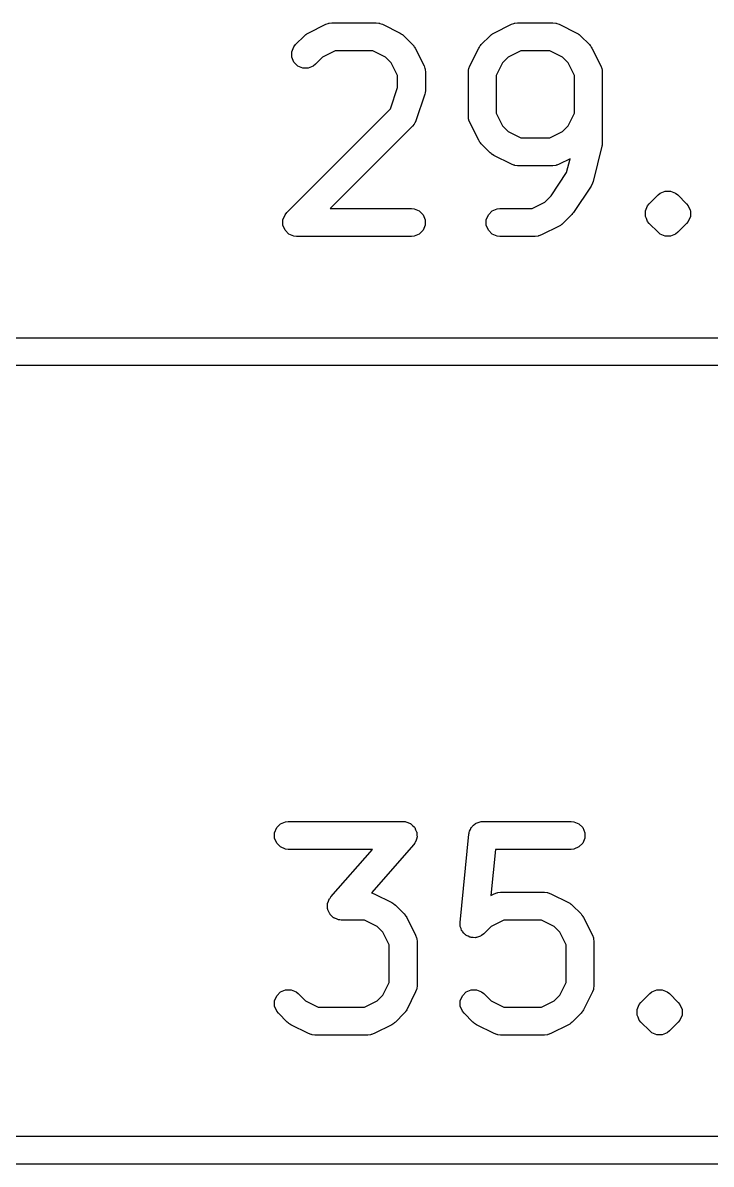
# Model space of a CAD drawing. Header units: inches. Extents: x 5.01 to 6.93, y -5.96 to -2.38.
# Drawn here: x 5.8394 to 5.9854, y -5.9337 to -5.6918 of the extents above; entities that cross this region are included whole.
import ezdxf

# ---------------------------------------------------------------- set-up
doc = ezdxf.new("R2010")
doc.units = ezdxf.units.IN
doc.header["$MEASUREMENT"] = 0
doc.layers.add('F.Silkscreen', color=41, linetype='CONTINUOUS', true_color=0xf2eda1)

msp = doc.modelspace()

# ---------------------------------------------------------------- linework, layer by layer
at = {"layer": 'F.Silkscreen', "linetype": 'CONTINUOUS'}
for p, q in [((5.89989, -5.69397), (5.90364, -5.69209)), ((5.90364, -5.69209), (5.90418, -5.69189)), ((5.90418, -5.69189), (5.90429, -5.69188)), ((5.90429, -5.69188), (5.90439, -5.69184)), ((5.90439, -5.69184), (5.90496, -5.69178)), ((5.90496, -5.69178), (5.91434, -5.69178)), ((5.91434, -5.69178), (5.91491, -5.69184)), ((5.91491, -5.69184), (5.91501, -5.69188)), ((5.91501, -5.69188), (5.91512, -5.69189)), ((5.91512, -5.69189), (5.91566, -5.69209)), ((5.91566, -5.69209), (5.91941, -5.69397)), ((5.93926, -5.69397), (5.94301, -5.69209)), ((5.94301, -5.69209), (5.94355, -5.69189)), ((5.94355, -5.69189), (5.94366, -5.69188)), ((5.94366, -5.69188), (5.94376, -5.69184)), ((5.94376, -5.69184), (5.94433, -5.69178)), ((5.94433, -5.69178), (5.95183, -5.69178)), ((5.95183, -5.69178), (5.95241, -5.69184)), ((5.95241, -5.69184), (5.95251, -5.69188)), ((5.95251, -5.69188), (5.95261, -5.69189)), ((5.95261, -5.69189), (5.95315, -5.69209)), ((5.95315, -5.69209), (5.9569, -5.69397)), ((5.89725, -5.6964), (5.89912, -5.69452)), ((5.89912, -5.69452), (5.89935, -5.69433)), ((5.89935, -5.69433), (5.8994, -5.69428)), ((5.8994, -5.69428), (5.89949, -5.69422)), ((5.89949, -5.69422), (5.89957, -5.69415)), ((5.89957, -5.69415), (5.89964, -5.69412)), ((5.89964, -5.69412), (5.89989, -5.69397)), ((5.91941, -5.69397), (5.91965, -5.69412)), ((5.91965, -5.69412), (5.91973, -5.69415)), ((5.91973, -5.69415), (5.91981, -5.69422)), ((5.91981, -5.69422), (5.9199, -5.69428)), ((5.9199, -5.69428), (5.91995, -5.69433)), ((5.91995, -5.69433), (5.92017, -5.69452)), ((5.92017, -5.69452), (5.92205, -5.6964)), ((5.93662, -5.6964), (5.93849, -5.69452)), ((5.93849, -5.69452), (5.93872, -5.69433)), ((5.93872, -5.69433), (5.93877, -5.69428)), ((5.93877, -5.69428), (5.93886, -5.69422)), ((5.93886, -5.69422), (5.93894, -5.69415)), ((5.93894, -5.69415), (5.93901, -5.69412)), ((5.93901, -5.69412), (5.93926, -5.69397)), ((5.9569, -5.69397), (5.95715, -5.69412)), ((5.95715, -5.69412), (5.95722, -5.69415)), ((5.95722, -5.69415), (5.9573, -5.69422)), ((5.9573, -5.69422), (5.95739, -5.69428)), ((5.95739, -5.69428), (5.95744, -5.69433)), ((5.95744, -5.69433), (5.95767, -5.69452)), ((5.95767, -5.69452), (5.95954, -5.6964)), ((5.89644, -5.69791), (5.89688, -5.69684)), ((5.89688, -5.69684), (5.89725, -5.6964)), ((5.92205, -5.6964), (5.92223, -5.69662)), ((5.92223, -5.69662), (5.92229, -5.69667)), ((5.92229, -5.69667), (5.92235, -5.69676)), ((5.92235, -5.69676), (5.92242, -5.69684)), ((5.92242, -5.69684), (5.92245, -5.69691)), ((5.92245, -5.69691), (5.9226, -5.69716)), ((5.9226, -5.69716), (5.92448, -5.70091)), ((5.93419, -5.70091), (5.93607, -5.69716)), ((5.93607, -5.69716), (5.93622, -5.69691)), ((5.93622, -5.69691), (5.93625, -5.69684)), ((5.93625, -5.69684), (5.93632, -5.69676)), ((5.93632, -5.69676), (5.93638, -5.69667)), ((5.93638, -5.69667), (5.93643, -5.69662)), ((5.93643, -5.69662), (5.93662, -5.6964)), ((5.95954, -5.6964), (5.95973, -5.69662)), ((5.95973, -5.69662), (5.95979, -5.69667)), ((5.95979, -5.69667), (5.95984, -5.69676)), ((5.95984, -5.69676), (5.95991, -5.69684)), ((5.95991, -5.69684), (5.95994, -5.69691)), ((5.95994, -5.69691), (5.9601, -5.69716)), ((5.9601, -5.69716), (5.96197, -5.70091)), ((5.89644, -5.69906), (5.89644, -5.69791)), ((5.89688, -5.70012), (5.89644, -5.69906)), ((5.90296, -5.69904), (5.90143, -5.70057)), ((5.90566, -5.69769), (5.90296, -5.69904)), ((5.91364, -5.69769), (5.90566, -5.69769)), ((5.91634, -5.69904), (5.91364, -5.69769)), ((5.91753, -5.70023), (5.91634, -5.69904)), ((5.94233, -5.69904), (5.94113, -5.70023)), ((5.94503, -5.69769), (5.94233, -5.69904)), ((5.95113, -5.69769), (5.94503, -5.69769)), ((5.95383, -5.69904), (5.95113, -5.69769)), ((5.95503, -5.70023), (5.95383, -5.69904)), ((5.8977, -5.70094), (5.89688, -5.70012)), ((5.89876, -5.70138), (5.8977, -5.70094)), ((5.89991, -5.70138), (5.89876, -5.70138)), ((5.90098, -5.70094), (5.89991, -5.70138)), ((5.90143, -5.70057), (5.90098, -5.70094)), ((5.91888, -5.70293), (5.91753, -5.70023)), ((5.92448, -5.70091), (5.92468, -5.70145)), ((5.92468, -5.70145), (5.92469, -5.70156)), ((5.92469, -5.70156), (5.92473, -5.70166)), ((5.92473, -5.70166), (5.92479, -5.70223)), ((5.92479, -5.70223), (5.92479, -5.70598)), ((5.93388, -5.70223), (5.93394, -5.70166)), ((5.93388, -5.71161), (5.93388, -5.70223)), ((5.93394, -5.70166), (5.93398, -5.70156)), ((5.93398, -5.70156), (5.93399, -5.70145)), ((5.93399, -5.70145), (5.93419, -5.70091)), ((5.94113, -5.70023), (5.93979, -5.70293)), ((5.95638, -5.70293), (5.95503, -5.70023)), ((5.96197, -5.70091), (5.96218, -5.70145)), ((5.96218, -5.70145), (5.96219, -5.70156)), ((5.96219, -5.70156), (5.96223, -5.70166)), ((5.96223, -5.70166), (5.96228, -5.70223)), ((5.96228, -5.70223), (5.96228, -5.71723)), ((5.91888, -5.7055), (5.91888, -5.70293)), ((5.93979, -5.70293), (5.93979, -5.71091)), ((5.95638, -5.71091), (5.95638, -5.70293)), ((5.91738, -5.71001), (5.91888, -5.7055)), ((5.92464, -5.70692), (5.92276, -5.71254)), ((5.9247, -5.70663), (5.92464, -5.70692)), ((5.92473, -5.70656), (5.9247, -5.70663)), ((5.92474, -5.70645), (5.92473, -5.70656)), ((5.92476, -5.70635), (5.92474, -5.70645)), ((5.92479, -5.70598), (5.92476, -5.70627)), ((5.92476, -5.70627), (5.92476, -5.70635)), ((5.89538, -5.73202), (5.91738, -5.71001)), ((5.93394, -5.71218), (5.93388, -5.71161)), ((5.93979, -5.71091), (5.94113, -5.71361)), ((5.95503, -5.71361), (5.95638, -5.71091)), ((5.92205, -5.71369), (5.90459, -5.73115)), ((5.92242, -5.71325), (5.92205, -5.71369)), ((5.92246, -5.71315), (5.92242, -5.71325)), ((5.92253, -5.71307), (5.92246, -5.71315)), ((5.92276, -5.71254), (5.92253, -5.71307)), ((5.93398, -5.71228), (5.93394, -5.71218)), ((5.93399, -5.71239), (5.93398, -5.71228)), ((5.93419, -5.71293), (5.93399, -5.71239)), ((5.93607, -5.71668), (5.93419, -5.71293)), ((5.94113, -5.71361), (5.94233, -5.7148)), ((5.95383, -5.7148), (5.95503, -5.71361)), ((5.93622, -5.71692), (5.93607, -5.71668)), ((5.93625, -5.717), (5.93622, -5.71692)), ((5.94233, -5.7148), (5.94503, -5.71615)), ((5.94503, -5.71615), (5.95113, -5.71615)), ((5.95113, -5.71615), (5.95383, -5.7148)), ((5.93632, -5.71708), (5.93625, -5.717)), ((5.93638, -5.71717), (5.93632, -5.71708)), ((5.93643, -5.71722), (5.93638, -5.71717)), ((5.93662, -5.71744), (5.93643, -5.71722)), ((5.93849, -5.71932), (5.93662, -5.71744)), ((5.93872, -5.7195), (5.93849, -5.71932)), ((5.9622, -5.71795), (5.96032, -5.72545)), ((5.96221, -5.71785), (5.9622, -5.71795)), ((5.96223, -5.71781), (5.96221, -5.71785)), ((5.96225, -5.71759), (5.96223, -5.71781)), ((5.96228, -5.71737), (5.96225, -5.71759)), ((5.96228, -5.71723), (5.96227, -5.71733)), ((5.96227, -5.71733), (5.96228, -5.71737)), ((5.93877, -5.71956), (5.93872, -5.7195)), ((5.93886, -5.71962), (5.93877, -5.71956)), ((5.93894, -5.71969), (5.93886, -5.71962)), ((5.93901, -5.71972), (5.93894, -5.71969)), ((5.93926, -5.71987), (5.93901, -5.71972)), ((5.94301, -5.72175), (5.93926, -5.71987)), ((5.94355, -5.72195), (5.94301, -5.72175)), ((5.95315, -5.72175), (5.95261, -5.72195)), ((5.95544, -5.7206), (5.95315, -5.72175)), ((5.95472, -5.72352), (5.95544, -5.7206)), ((5.94366, -5.72196), (5.94355, -5.72195)), ((5.94376, -5.722), (5.94366, -5.72196)), ((5.94433, -5.72206), (5.94376, -5.722)), ((5.95183, -5.72206), (5.94433, -5.72206)), ((5.95141, -5.72847), (5.95472, -5.72352)), ((5.95241, -5.722), (5.95183, -5.72206)), ((5.95251, -5.72196), (5.95241, -5.722)), ((5.95261, -5.72195), (5.95251, -5.72196)), ((5.95991, -5.72637), (5.95616, -5.73199)), ((5.96008, -5.72605), (5.95991, -5.72637)), ((5.96013, -5.72599), (5.96008, -5.72605)), ((5.96015, -5.72592), (5.96013, -5.72599)), ((5.96018, -5.72586), (5.96015, -5.72592)), ((5.9602, -5.72579), (5.96018, -5.72586)), ((5.96032, -5.72545), (5.9602, -5.72579)), ((5.95008, -5.7298), (5.95141, -5.72847)), ((5.97224, -5.73014), (5.97412, -5.72827)), ((5.97412, -5.72827), (5.97456, -5.7279)), ((5.97456, -5.7279), (5.97528, -5.7276)), ((5.97456, -5.7279), (5.97456, -5.7279)), ((5.97528, -5.7276), (5.97563, -5.72746)), ((5.97563, -5.72746), (5.97678, -5.72746)), ((5.97678, -5.72746), (5.97678, -5.72746)), ((5.97678, -5.72746), (5.97712, -5.7276)), ((5.97712, -5.7276), (5.97784, -5.7279)), ((5.97784, -5.7279), (5.97784, -5.7279)), ((5.97784, -5.7279), (5.97829, -5.72827)), ((5.97829, -5.72827), (5.98017, -5.73014)), ((5.90459, -5.73115), (5.92184, -5.73115)), ((5.92184, -5.73115), (5.92241, -5.73121)), ((5.92241, -5.73121), (5.92348, -5.73165)), ((5.93894, -5.73165), (5.94001, -5.73121)), ((5.94001, -5.73121), (5.94058, -5.73115)), ((5.94058, -5.73115), (5.94738, -5.73115)), ((5.94738, -5.73115), (5.95008, -5.7298)), ((5.97143, -5.73165), (5.97187, -5.73059)), ((5.97187, -5.73059), (5.97224, -5.73014)), ((5.98017, -5.73014), (5.98053, -5.73059)), ((5.98053, -5.73059), (5.98091, -5.73149)), ((5.89457, -5.73353), (5.89501, -5.73246)), ((5.89457, -5.73468), (5.89457, -5.73353)), ((5.89501, -5.73246), (5.89538, -5.73202)), ((5.92348, -5.73165), (5.92429, -5.73246)), ((5.92429, -5.73246), (5.92473, -5.73353)), ((5.92473, -5.73353), (5.92473, -5.73468)), ((5.93769, -5.73353), (5.93813, -5.73246)), ((5.93769, -5.73468), (5.93769, -5.73353)), ((5.93813, -5.73246), (5.93894, -5.73165)), ((5.95579, -5.73244), (5.95392, -5.73432)), ((5.9558, -5.73244), (5.95579, -5.73244)), ((5.95598, -5.73221), (5.9558, -5.73244)), ((5.9558, -5.73244), (5.9558, -5.73244)), ((5.95616, -5.73199), (5.95598, -5.73221)), ((5.95616, -5.73199), (5.95616, -5.73199)), ((5.95616, -5.73199), (5.95616, -5.73199)), ((5.97143, -5.7328), (5.97143, -5.73165)), ((5.97163, -5.73328), (5.97143, -5.7328)), ((5.97187, -5.73387), (5.97163, -5.73328)), ((5.97224, -5.73432), (5.97187, -5.73387)), ((5.98053, -5.73387), (5.98017, -5.73432)), ((5.98097, -5.7328), (5.98053, -5.73387)), ((5.98091, -5.73149), (5.98097, -5.73165)), ((5.98097, -5.73165), (5.98097, -5.7328)), ((5.89501, -5.73574), (5.89457, -5.73468)), ((5.89582, -5.73656), (5.89501, -5.73574)), ((5.92429, -5.73574), (5.92348, -5.73656)), ((5.92473, -5.73468), (5.92429, -5.73574)), ((5.93813, -5.73574), (5.93769, -5.73468)), ((5.93894, -5.73656), (5.93813, -5.73574)), ((5.95315, -5.73487), (5.9494, -5.73674)), ((5.9534, -5.73471), (5.95315, -5.73487)), ((5.95347, -5.73468), (5.9534, -5.73471)), ((5.95355, -5.73462), (5.95347, -5.73468)), ((5.95364, -5.73456), (5.95355, -5.73462)), ((5.95369, -5.7345), (5.95364, -5.73456)), ((5.95392, -5.73432), (5.95369, -5.7345)), ((5.97412, -5.73619), (5.97224, -5.73432)), ((5.97456, -5.73656), (5.97412, -5.73619)), ((5.97829, -5.73619), (5.97784, -5.73656)), ((5.98017, -5.73432), (5.97829, -5.73619)), ((5.89689, -5.737), (5.89582, -5.73656)), ((5.89746, -5.73706), (5.89689, -5.737)), ((5.92184, -5.73706), (5.89746, -5.73706)), ((5.92241, -5.737), (5.92184, -5.73706)), ((5.92348, -5.73656), (5.92241, -5.737)), ((5.94001, -5.737), (5.93894, -5.73656)), ((5.94058, -5.73706), (5.94001, -5.737)), ((5.94808, -5.73706), (5.94058, -5.73706)), ((5.94866, -5.737), (5.94808, -5.73706)), ((5.94876, -5.73696), (5.94866, -5.737)), ((5.94886, -5.73695), (5.94876, -5.73696)), ((5.9494, -5.73674), (5.94886, -5.73695)), ((5.97563, -5.737), (5.97456, -5.73656)), ((5.97678, -5.737), (5.97563, -5.737)), ((5.97563, -5.737), (5.97563, -5.737)), ((5.97784, -5.73656), (5.97678, -5.737)), ((5.97678, -5.737), (5.97678, -5.737)), ((5.51196, -5.75852), (6.65042, -5.75852)), ((6.65042, -5.76443), (5.51196, -5.76443)), ((5.89324, -5.86238), (5.89405, -5.86157)), ((5.89405, -5.86157), (5.89512, -5.86113)), ((5.89512, -5.86113), (5.89569, -5.86107)), ((5.89569, -5.86107), (5.92006, -5.86107)), ((5.92006, -5.86107), (5.92037, -5.8611)), ((5.92037, -5.8611), (5.92045, -5.8611)), ((5.92045, -5.8611), (5.9205, -5.86111)), ((5.9205, -5.86111), (5.92064, -5.86113)), ((5.92064, -5.86113), (5.92108, -5.86131)), ((5.92108, -5.86131), (5.92154, -5.86147)), ((5.92154, -5.86147), (5.92161, -5.86153)), ((5.92161, -5.86153), (5.9217, -5.86157)), ((5.9217, -5.86157), (5.92204, -5.86191)), ((5.92204, -5.86191), (5.9224, -5.86222)), ((5.93466, -5.86215), (5.93499, -5.86187)), ((5.93499, -5.86187), (5.9353, -5.86157)), ((5.9353, -5.86157), (5.93543, -5.86151)), ((5.93543, -5.86151), (5.93555, -5.86142)), ((5.93555, -5.86142), (5.93596, -5.86129)), ((5.93596, -5.86129), (5.93636, -5.86113)), ((5.93636, -5.86113), (5.93658, -5.86111)), ((5.93658, -5.86111), (5.93665, -5.86109)), ((5.93665, -5.86109), (5.93672, -5.86109)), ((5.93672, -5.86109), (5.93694, -5.86107)), ((5.93694, -5.86107), (5.95568, -5.86107)), ((5.95568, -5.86107), (5.95626, -5.86113)), ((5.95626, -5.86113), (5.95732, -5.86157)), ((5.95732, -5.86157), (5.95814, -5.86238)), ((5.8928, -5.86345), (5.89324, -5.86238)), ((5.8928, -5.8646), (5.8928, -5.86345)), ((5.9224, -5.86222), (5.92245, -5.86231)), ((5.92245, -5.86231), (5.92252, -5.86238)), ((5.92252, -5.86238), (5.9227, -5.86283)), ((5.9227, -5.86283), (5.92291, -5.86326)), ((5.92291, -5.86326), (5.92292, -5.86336)), ((5.92292, -5.86336), (5.92296, -5.86345)), ((5.92296, -5.86345), (5.92296, -5.86393)), ((5.92296, -5.86393), (5.92299, -5.86441)), ((5.92299, -5.86441), (5.92296, -5.8645)), ((5.92296, -5.8645), (5.92296, -5.8646)), ((5.93212, -5.88248), (5.934, -5.86373)), ((5.934, -5.86373), (5.93404, -5.86352)), ((5.93404, -5.86345), (5.93407, -5.86338)), ((5.93404, -5.86352), (5.93404, -5.86345)), ((5.93407, -5.86338), (5.93411, -5.86316)), ((5.93411, -5.86316), (5.93432, -5.86278)), ((5.93432, -5.86278), (5.93448, -5.86238)), ((5.93448, -5.86238), (5.93459, -5.86228)), ((5.93459, -5.86228), (5.93466, -5.86215)), ((5.95814, -5.86238), (5.95858, -5.86345)), ((5.95858, -5.86345), (5.95858, -5.8646)), ((5.89324, -5.86567), (5.8928, -5.8646)), ((5.89405, -5.86648), (5.89324, -5.86567)), ((5.89512, -5.86692), (5.89405, -5.86648)), ((5.89569, -5.86698), (5.89512, -5.86692)), ((5.92229, -5.86597), (5.91335, -5.87618)), ((5.92246, -5.86572), (5.92229, -5.86597)), ((5.92252, -5.86567), (5.92246, -5.86572)), ((5.92254, -5.86561), (5.92252, -5.86567)), ((5.92262, -5.8655), (5.92254, -5.86561)), ((5.92278, -5.86504), (5.92262, -5.8655)), ((5.92296, -5.8646), (5.92278, -5.86504)), ((5.95626, -5.86692), (5.95568, -5.86698)), ((5.95732, -5.86648), (5.95626, -5.86692)), ((5.95814, -5.86567), (5.95732, -5.86648)), ((5.95858, -5.8646), (5.95814, -5.86567)), ((5.91356, -5.86698), (5.89569, -5.86698)), ((5.90472, -5.87708), (5.91356, -5.86698)), ((5.93961, -5.86698), (5.93863, -5.87675)), ((5.95568, -5.86698), (5.93961, -5.86698)), ((5.91335, -5.87618), (5.91388, -5.87638)), ((5.91388, -5.87638), (5.91763, -5.87826)), ((5.93863, -5.87675), (5.93937, -5.87638)), ((5.93937, -5.87638), (5.93991, -5.87618)), ((5.93991, -5.87618), (5.94001, -5.87617)), ((5.94001, -5.87617), (5.94011, -5.87613)), ((5.94011, -5.87613), (5.94069, -5.87607)), ((5.94069, -5.87607), (5.95006, -5.87607)), ((5.95006, -5.87607), (5.95064, -5.87613)), ((5.95064, -5.87613), (5.95073, -5.87617)), ((5.95073, -5.87617), (5.95084, -5.87618)), ((5.95084, -5.87618), (5.95138, -5.87638)), ((5.95138, -5.87638), (5.95513, -5.87826)), ((5.90401, -5.87864), (5.90404, -5.87855)), ((5.90404, -5.87912), (5.90401, -5.87864)), ((5.90404, -5.87845), (5.90423, -5.878)), ((5.90404, -5.87855), (5.90404, -5.87845)), ((5.90423, -5.878), (5.90438, -5.87755)), ((5.90438, -5.87755), (5.90446, -5.87743)), ((5.90446, -5.87743), (5.90449, -5.87738)), ((5.90449, -5.87738), (5.90454, -5.87733)), ((5.90454, -5.87733), (5.90472, -5.87708)), ((5.91763, -5.87826), (5.91788, -5.87841)), ((5.91788, -5.87841), (5.91795, -5.87844)), ((5.91795, -5.87844), (5.91804, -5.87851)), ((5.91804, -5.87851), (5.91812, -5.87857)), ((5.91812, -5.87857), (5.91818, -5.87862)), ((5.91818, -5.87862), (5.9184, -5.87881)), ((5.9184, -5.87881), (5.92028, -5.88068)), ((5.95513, -5.87826), (5.95538, -5.87841)), ((5.95538, -5.87841), (5.95545, -5.87844)), ((5.95545, -5.87844), (5.95553, -5.87851)), ((5.95553, -5.87851), (5.95562, -5.87857)), ((5.95562, -5.87857), (5.95567, -5.87862)), ((5.95567, -5.87862), (5.9559, -5.87881)), ((5.9559, -5.87881), (5.95777, -5.88068)), ((5.90404, -5.8796), (5.90404, -5.87912)), ((5.90408, -5.87969), (5.90404, -5.8796)), ((5.90409, -5.87979), (5.90408, -5.87969)), ((5.9043, -5.88022), (5.90409, -5.87979)), ((5.90449, -5.88066), (5.9043, -5.88022)), ((5.90456, -5.88073), (5.90449, -5.88066)), ((5.9046, -5.88082), (5.90456, -5.88073)), ((5.90496, -5.88114), (5.9046, -5.88082)), ((5.9053, -5.88148), (5.90496, -5.88114)), ((5.92028, -5.88068), (5.92046, -5.88091)), ((5.92046, -5.88091), (5.92052, -5.88096)), ((5.92052, -5.88096), (5.92058, -5.88105)), ((5.92058, -5.88105), (5.92064, -5.88113)), ((5.92064, -5.88113), (5.92067, -5.8812)), ((5.92067, -5.8812), (5.92083, -5.88145)), ((5.92083, -5.88145), (5.9227, -5.8852)), ((5.95777, -5.88068), (5.95796, -5.88091)), ((5.95796, -5.88091), (5.95802, -5.88096)), ((5.95802, -5.88096), (5.95807, -5.88105)), ((5.95807, -5.88105), (5.95814, -5.88113)), ((5.95814, -5.88113), (5.95817, -5.8812)), ((5.95817, -5.8812), (5.95833, -5.88145)), ((5.95833, -5.88145), (5.9602, -5.8852)), ((5.90539, -5.88152), (5.9053, -5.88148)), ((5.90547, -5.88158), (5.90539, -5.88152)), ((5.90592, -5.88174), (5.90547, -5.88158)), ((5.90636, -5.88192), (5.90592, -5.88174)), ((5.9065, -5.88193), (5.90636, -5.88192)), ((5.90656, -5.88195), (5.9065, -5.88193)), ((5.90664, -5.88195), (5.90656, -5.88195)), ((5.90694, -5.88198), (5.90664, -5.88195)), ((5.91187, -5.88198), (5.90694, -5.88198)), ((5.91456, -5.88332), (5.91187, -5.88198)), ((5.91576, -5.88452), (5.91456, -5.88332)), ((5.93212, -5.88306), (5.93212, -5.88248)), ((5.93217, -5.8832), (5.93212, -5.88306)), ((5.93217, -5.88335), (5.93217, -5.8832)), ((5.93233, -5.88375), (5.93217, -5.88335)), ((5.93246, -5.88416), (5.93233, -5.88375)), ((5.93869, -5.88332), (5.93715, -5.88486)), ((5.94138, -5.88198), (5.93869, -5.88332)), ((5.94936, -5.88198), (5.94138, -5.88198)), ((5.95206, -5.88332), (5.94936, -5.88198)), ((5.95326, -5.88452), (5.95206, -5.88332)), ((5.91711, -5.88722), (5.91576, -5.88452)), ((5.9227, -5.8852), (5.92291, -5.88574)), ((5.92291, -5.88574), (5.92292, -5.88585)), ((5.92292, -5.88585), (5.92296, -5.88595)), ((5.92296, -5.88595), (5.92302, -5.88652)), ((5.93255, -5.88428), (5.93246, -5.88416)), ((5.93261, -5.88441), (5.93255, -5.88428)), ((5.93291, -5.88472), (5.93261, -5.88441)), ((5.93319, -5.88505), (5.93291, -5.88472)), ((5.93332, -5.88512), (5.93319, -5.88505)), ((5.93342, -5.88523), (5.93332, -5.88512)), ((5.93382, -5.88539), (5.93342, -5.88523)), ((5.9342, -5.8856), (5.93382, -5.88539)), ((5.93435, -5.88561), (5.9342, -5.8856)), ((5.93449, -5.88567), (5.93435, -5.88561)), ((5.93492, -5.88567), (5.93449, -5.88567)), ((5.93535, -5.88571), (5.93492, -5.88567)), ((5.93549, -5.88567), (5.93535, -5.88571)), ((5.93564, -5.88567), (5.93549, -5.88567)), ((5.93604, -5.8855), (5.93564, -5.88567)), ((5.93645, -5.88538), (5.93604, -5.8855)), ((5.93656, -5.88528), (5.93645, -5.88538)), ((5.9367, -5.88523), (5.93656, -5.88528)), ((5.93715, -5.88486), (5.9367, -5.88523)), ((5.95461, -5.88722), (5.95326, -5.88452)), ((5.9602, -5.8852), (5.96041, -5.88574)), ((5.96041, -5.88574), (5.96041, -5.88585)), ((5.96041, -5.88585), (5.96045, -5.88595)), ((5.96045, -5.88595), (5.96051, -5.88652)), ((5.91711, -5.8952), (5.91711, -5.88722)), ((5.92302, -5.88652), (5.92302, -5.8959)), ((5.95461, -5.8952), (5.95461, -5.88722)), ((5.96051, -5.88652), (5.96051, -5.8959)), ((5.91576, -5.8979), (5.91711, -5.8952)), ((5.92302, -5.8959), (5.92296, -5.89647)), ((5.95326, -5.8979), (5.95461, -5.8952)), ((5.96051, -5.8959), (5.96045, -5.89647)), ((5.8928, -5.89907), (5.89324, -5.898)), ((5.89324, -5.898), (5.89405, -5.89719)), ((5.89405, -5.89719), (5.89512, -5.89675)), ((5.89512, -5.89675), (5.89627, -5.89675)), ((5.89627, -5.89675), (5.89733, -5.89719)), ((5.89733, -5.89719), (5.89778, -5.89756)), ((5.89778, -5.89756), (5.89932, -5.89909)), ((5.91456, -5.89909), (5.91576, -5.8979)), ((5.9227, -5.89722), (5.92083, -5.90097)), ((5.92291, -5.89668), (5.9227, -5.89722)), ((5.92292, -5.89657), (5.92291, -5.89668)), ((5.92296, -5.89647), (5.92292, -5.89657)), ((5.93217, -5.89907), (5.93261, -5.898)), ((5.93261, -5.898), (5.93342, -5.89719)), ((5.93342, -5.89719), (5.93449, -5.89675)), ((5.93449, -5.89675), (5.93564, -5.89675)), ((5.93564, -5.89675), (5.9367, -5.89719)), ((5.9367, -5.89719), (5.93715, -5.89756)), ((5.93715, -5.89756), (5.93869, -5.89909)), ((5.95206, -5.89909), (5.95326, -5.8979)), ((5.9602, -5.89722), (5.95833, -5.90097)), ((5.96041, -5.89668), (5.9602, -5.89722)), ((5.96045, -5.89647), (5.96041, -5.89657)), ((5.96041, -5.89657), (5.96041, -5.89668)), ((5.97047, -5.89943), (5.97234, -5.89756)), ((5.97234, -5.89756), (5.97279, -5.89719)), ((5.97279, -5.89719), (5.97351, -5.89689)), ((5.97279, -5.89719), (5.97279, -5.89719)), ((5.97351, -5.89689), (5.97386, -5.89675)), ((5.97386, -5.89675), (5.97501, -5.89675)), ((5.97501, -5.89675), (5.97501, -5.89675)), ((5.97501, -5.89675), (5.97535, -5.89689)), ((5.97535, -5.89689), (5.97607, -5.89719)), ((5.97607, -5.89719), (5.97607, -5.89719)), ((5.97607, -5.89719), (5.97652, -5.89756)), ((5.97652, -5.89756), (5.97839, -5.89943)), ((5.8928, -5.90022), (5.8928, -5.89907)), ((5.89324, -5.90129), (5.8928, -5.90022)), ((5.89932, -5.89909), (5.90201, -5.90044)), ((5.90201, -5.90044), (5.91187, -5.90044)), ((5.91187, -5.90044), (5.91456, -5.89909)), ((5.93217, -5.90022), (5.93217, -5.89907)), ((5.93261, -5.90129), (5.93217, -5.90022)), ((5.93869, -5.89909), (5.94138, -5.90044)), ((5.94138, -5.90044), (5.94936, -5.90044)), ((5.94936, -5.90044), (5.95206, -5.89909)), ((5.96966, -5.90094), (5.9701, -5.89988)), ((5.9701, -5.89988), (5.97047, -5.89943)), ((5.97839, -5.89943), (5.97876, -5.89988)), ((5.97876, -5.89988), (5.9792, -5.90094)), ((5.8936, -5.90173), (5.89324, -5.90129)), ((5.89548, -5.90361), (5.8936, -5.90173)), ((5.92028, -5.90173), (5.9184, -5.90361)), ((5.92046, -5.90151), (5.92028, -5.90173)), ((5.92052, -5.90146), (5.92046, -5.90151)), ((5.92058, -5.90137), (5.92052, -5.90146)), ((5.92064, -5.90129), (5.92058, -5.90137)), ((5.92067, -5.90121), (5.92064, -5.90129)), ((5.92083, -5.90097), (5.92067, -5.90121)), ((5.93297, -5.90173), (5.93261, -5.90129)), ((5.93485, -5.90361), (5.93297, -5.90173)), ((5.95777, -5.90173), (5.9559, -5.90361)), ((5.95796, -5.90151), (5.95777, -5.90173)), ((5.95802, -5.90146), (5.95796, -5.90151)), ((5.95807, -5.90137), (5.95802, -5.90146)), ((5.95814, -5.90129), (5.95807, -5.90137)), ((5.95817, -5.90121), (5.95814, -5.90129)), ((5.95833, -5.90097), (5.95817, -5.90121)), ((5.96966, -5.9021), (5.96966, -5.90094)), ((5.96986, -5.90257), (5.96966, -5.9021)), ((5.9701, -5.90316), (5.96986, -5.90257)), ((5.97047, -5.90361), (5.9701, -5.90316)), ((5.97876, -5.90316), (5.97839, -5.90361)), ((5.9792, -5.9021), (5.97876, -5.90316)), ((5.9792, -5.90094), (5.9792, -5.90094)), ((5.9792, -5.90094), (5.9792, -5.9021)), ((5.8957, -5.90379), (5.89548, -5.90361)), ((5.89576, -5.90385), (5.8957, -5.90379)), ((5.89584, -5.90391), (5.89576, -5.90385)), ((5.89593, -5.90398), (5.89584, -5.90391)), ((5.896, -5.90401), (5.89593, -5.90398)), ((5.89625, -5.90416), (5.896, -5.90401)), ((5.9, -5.90604), (5.89625, -5.90416)), ((5.91763, -5.90416), (5.91388, -5.90604)), ((5.91788, -5.90401), (5.91763, -5.90416)), ((5.91795, -5.90398), (5.91788, -5.90401)), ((5.91804, -5.90391), (5.91795, -5.90398)), ((5.91812, -5.90385), (5.91804, -5.90391)), ((5.91818, -5.90379), (5.91812, -5.90385)), ((5.9184, -5.90361), (5.91818, -5.90379)), ((5.93507, -5.90379), (5.93485, -5.90361)), ((5.93513, -5.90385), (5.93507, -5.90379)), ((5.93521, -5.90391), (5.93513, -5.90385)), ((5.9353, -5.90398), (5.93521, -5.90391)), ((5.93537, -5.90401), (5.9353, -5.90398)), ((5.93562, -5.90416), (5.93537, -5.90401)), ((5.93937, -5.90604), (5.93562, -5.90416)), ((5.95513, -5.90416), (5.95138, -5.90604)), ((5.95538, -5.90401), (5.95513, -5.90416)), ((5.95545, -5.90398), (5.95538, -5.90401)), ((5.95553, -5.90391), (5.95545, -5.90398)), ((5.95562, -5.90385), (5.95553, -5.90391)), ((5.95567, -5.90379), (5.95562, -5.90385)), ((5.9559, -5.90361), (5.95567, -5.90379)), ((5.97234, -5.90548), (5.97047, -5.90361)), ((5.97279, -5.90585), (5.97234, -5.90548)), ((5.97652, -5.90548), (5.97607, -5.90585)), ((5.97839, -5.90361), (5.97652, -5.90548)), ((5.90054, -5.90624), (5.9, -5.90604)), ((5.90064, -5.90625), (5.90054, -5.90624)), ((5.90074, -5.90629), (5.90064, -5.90625)), ((5.90132, -5.90635), (5.90074, -5.90629)), ((5.91256, -5.90635), (5.90132, -5.90635)), ((5.91314, -5.90629), (5.91256, -5.90635)), ((5.91324, -5.90625), (5.91314, -5.90629)), ((5.91334, -5.90624), (5.91324, -5.90625)), ((5.91388, -5.90604), (5.91334, -5.90624)), ((5.93991, -5.90624), (5.93937, -5.90604)), ((5.94001, -5.90625), (5.93991, -5.90624)), ((5.94011, -5.90629), (5.94001, -5.90625)), ((5.94069, -5.90635), (5.94011, -5.90629)), ((5.95006, -5.90635), (5.94069, -5.90635)), ((5.95064, -5.90629), (5.95006, -5.90635)), ((5.95073, -5.90625), (5.95064, -5.90629)), ((5.95084, -5.90624), (5.95073, -5.90625)), ((5.95138, -5.90604), (5.95084, -5.90624)), ((5.97386, -5.90629), (5.97279, -5.90585)), ((5.97501, -5.90629), (5.97386, -5.90629)), ((5.97386, -5.90629), (5.97386, -5.90629)), ((5.97607, -5.90585), (5.97501, -5.90629)), ((5.97501, -5.90629), (5.97501, -5.90629)), ((5.40093, -5.92781), (6.7579, -5.92781)), ((6.7579, -5.93372), (5.40093, -5.93372))]:
    msp.add_line(p, q, dxfattribs=at)

doc.saveas('drawing.dxf')
